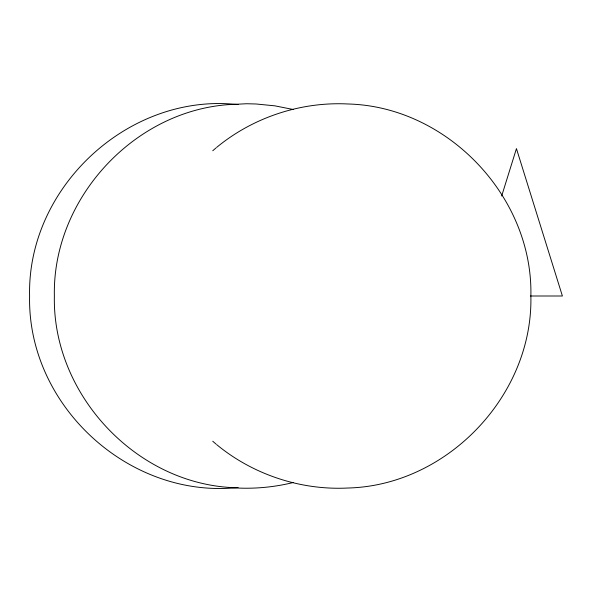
<?xml version="1.0" encoding="UTF-8"?>
<svg xmlns="http://www.w3.org/2000/svg" width="592" height="592" viewBox="0 0 592 592"><rect width="100%" height="100%" fill="white"/><g stroke="black" fill="none" stroke-linecap="round" stroke-linejoin="round"><path stroke-width="0.89" d="M501.676 195.989L516.446 148.614L562.4 296L530.484 296M212.757 150.753L216.006 147.948M216.657 147.386C253.095 117.349 300.84 101.565 348.007 103.985L348.037 103.985C447.33 106.545 533.177 196.699 530.869 296C533.177 395.301 447.33 485.462 348.037 488.015L348.007 488.015C300.84 490.435 253.095 474.651 216.657 444.614M293.329 482.487C275.021 487.024 256.07 488.896 237.229 488.015L227.772 487.327C132.142 479.971 52.318 391.889 54.368 296C52.318 200.111 132.142 112.029 227.772 104.673L246.62 103.748L256.04 103.985L274.829 105.835L293.329 109.513M238.11 487.512C129.071 499.241 27.254 405.594 29.6 296C27.084 189.373 124.86 96.259 231.235 103.985L238.11 104.488M212.757 441.247L216.006 444.052"/></g></svg>
